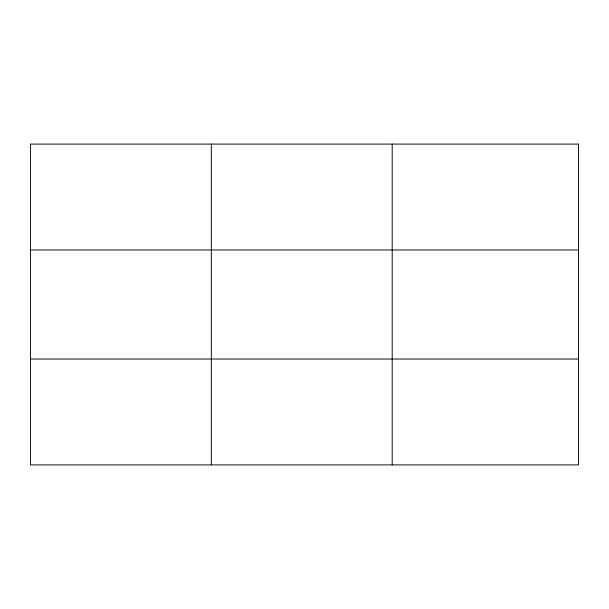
<?xml version="1.0" encoding="UTF-8"?>
<svg xmlns="http://www.w3.org/2000/svg" width="609" height="609" viewBox="0 0 609 609"><rect width="100%" height="100%" fill="white"/><g stroke="black" fill="none" stroke-linecap="round" stroke-linejoin="round"><path stroke-width="0.91" d="M211.323 464.903L211.323 144.097M392.196 464.903L392.196 144.097M30.45 249.964L578.55 249.964M30.45 359.036L578.55 359.036M578.55 144.097L578.55 464.903L30.45 464.903L30.45 144.097L578.55 144.097"/></g></svg>
